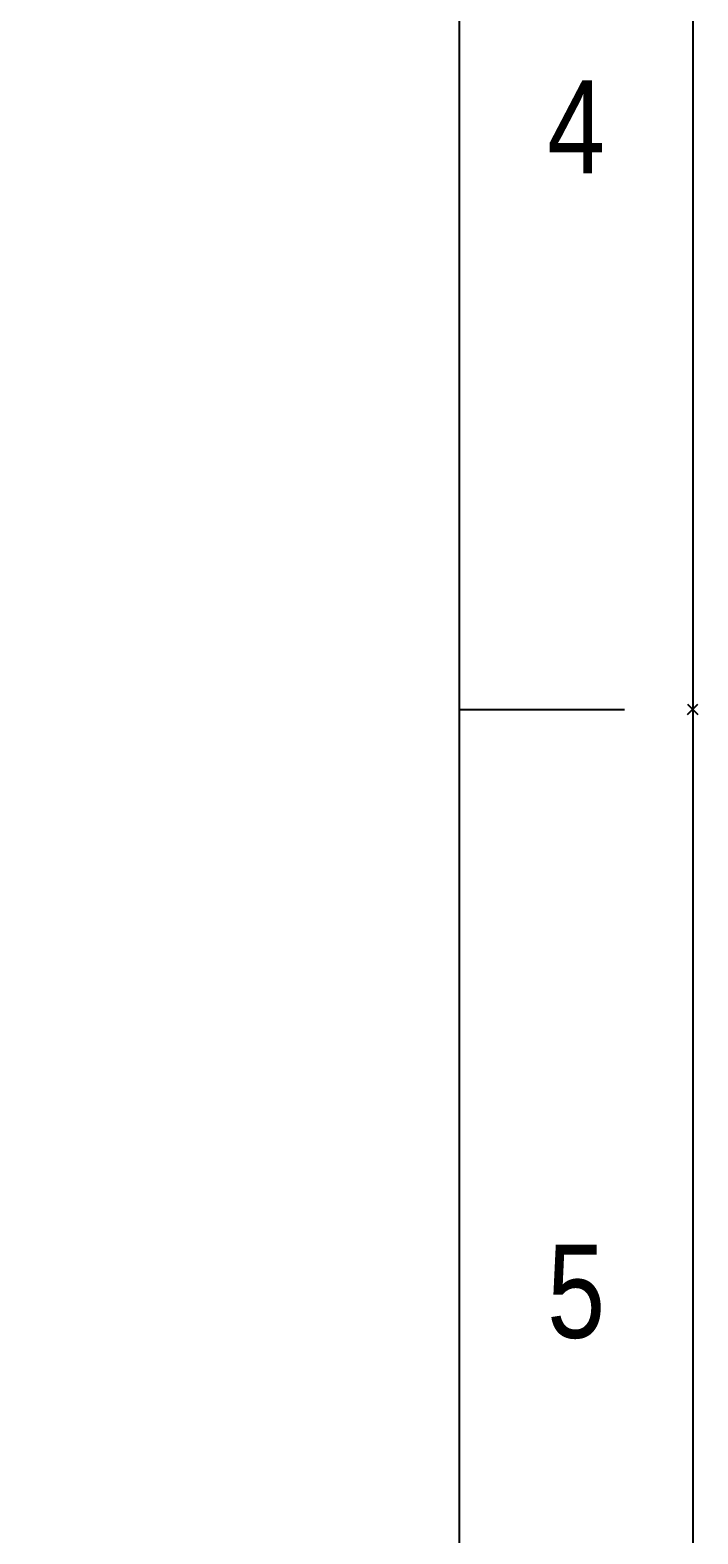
# Model space of a CAD drawing. Header units: inches. Extents: x 1105 to 1525, y -292 to 302.
# Drawn here: x 1484.6 to 1525.1, y -44.8 to 46.4 of the extents above; entities that cross this region are included whole.
import ezdxf

# ---------------------------------------------------------------- set-up
doc = ezdxf.new("R2010")
doc.units = ezdxf.units.IN
doc.header["$LTSCALE"] = 2.42
doc.header["$MEASUREMENT"] = 0
doc.header["$PDMODE"] = 3
doc.header["$PDSIZE"] = 0.3125
doc.layers.add('FORM', color=7, linetype='CONTINUOUS')
doc.styles.get("Standard").update_dxf_attribs({"font": 'arial.ttf', "width": 0.8})

msp = doc.modelspace()

# ---------------------------------------------------------------- linework, layer by layer
at = {"layer": 'FORM'}
for p, q in [((1510.609, -277.621), (1510.609, 288.035)), ((1510.609, 5.207), (1520.609, 5.207))]:
    msp.add_line(p, q, dxfattribs=at)
msp.add_lwpolyline([(1104.75, 302.177), (1524.75, 302.177), (1524.75, -291.762), (1104.75, -291.762)], close=True, dxfattribs=at)
msp.add_point((1524.75, 5.207), dxfattribs=at)

# ---------------------------------------------------------------- texts
at = {"layer": 'FORM', "char_height": 5.657, "attachment_point": 5}
for s, insert in [('4', (1517.679, 40.561)), ('5', (1517.679, -30.146))]:
    msp.add_mtext_dynamic_manual_height_columns(s, width=50, gutter_width=12.5, heights=[0], dxfattribs=dict(at, insert=insert))

doc.saveas('drawing.dxf')
